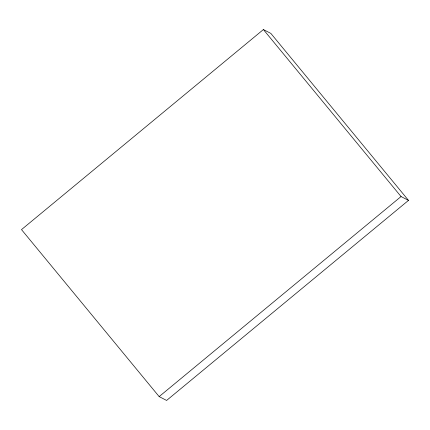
<?xml version="1.0" encoding="UTF-8"?>
<svg xmlns="http://www.w3.org/2000/svg" width="430" height="430" viewBox="0 0 430 430"><rect width="100%" height="100%" fill="white"/><g stroke="black" fill="none" stroke-linecap="round" stroke-linejoin="round"><path stroke-width="0.64" d="M263.397 29.557L21.5 229.609L159.154 396.6L166.603 400.443L408.5 200.391L270.846 33.4L263.397 29.557L401.05 196.548L408.5 200.391M159.154 396.6L401.05 196.548"/></g></svg>
